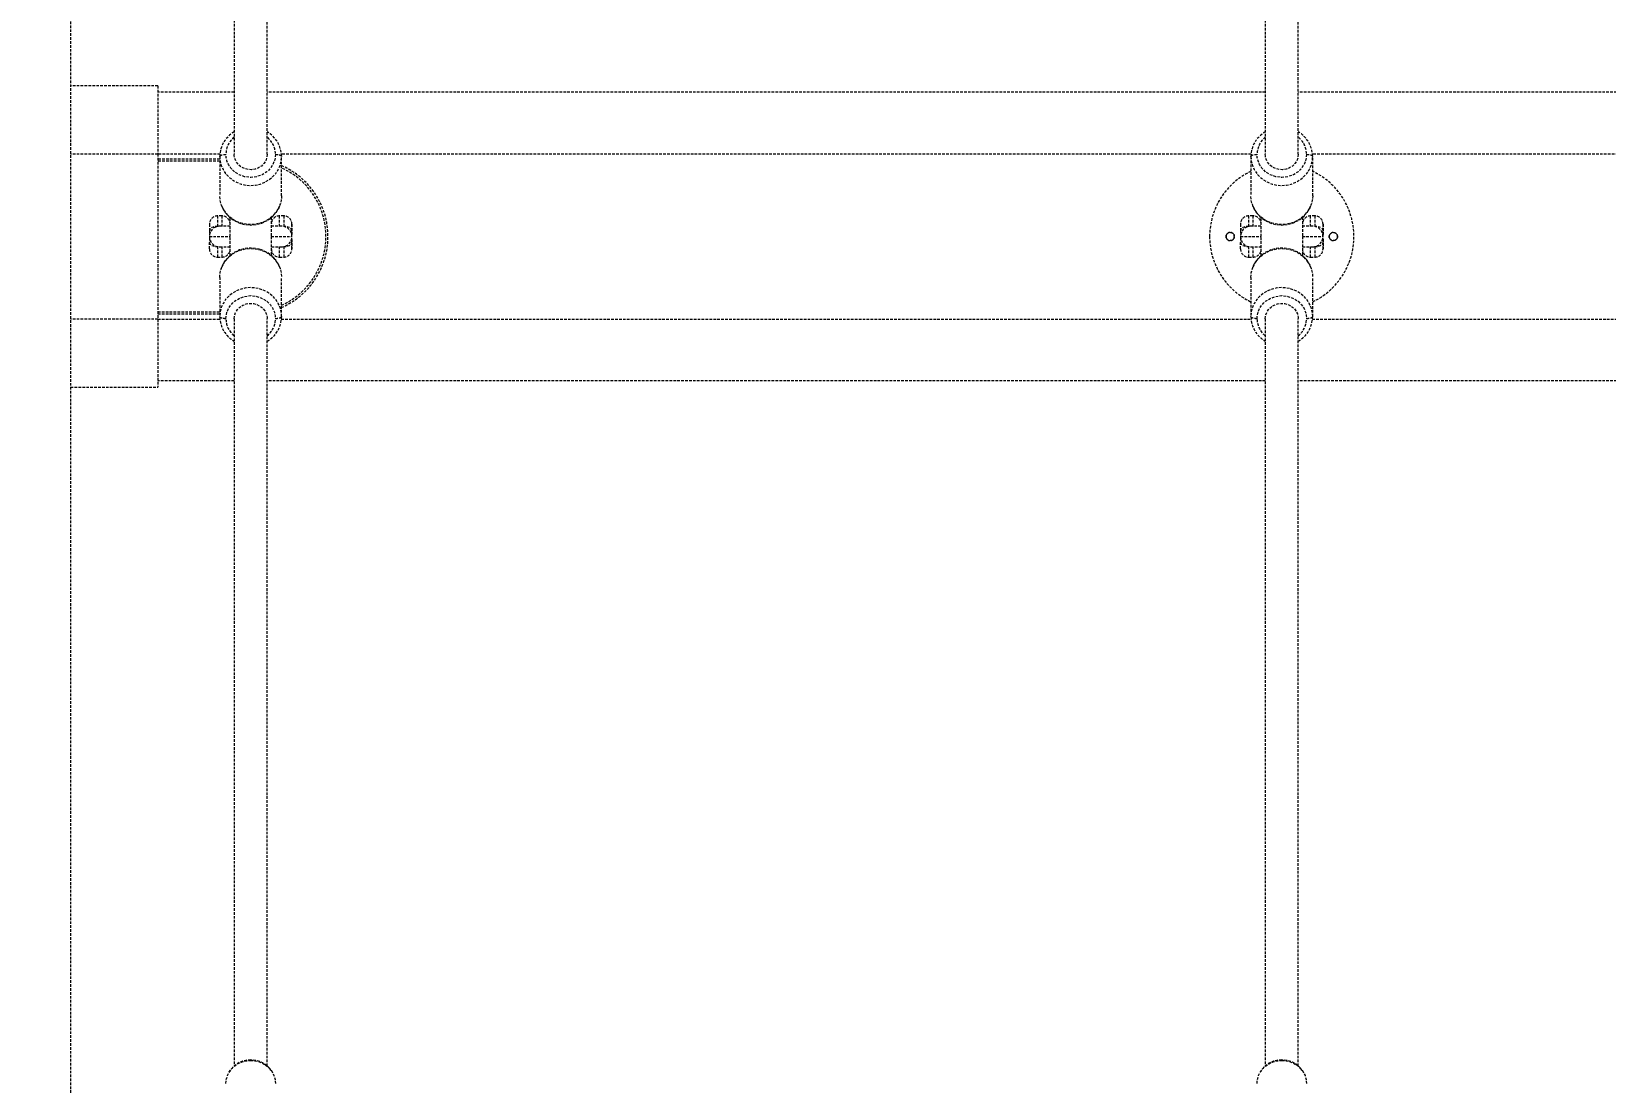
# Model space of a CAD drawing. Header units: millimetres. Extents: x -6713 to 5148, y -2591 to 1587.
# Drawn here: x -958 to -195, y -324 to 186 of the extents above; entities that cross this region are included whole.
import ezdxf

# ---------------------------------------------------------------- set-up
doc = ezdxf.new("R2010")
doc.units = ezdxf.units.MM
doc.linetypes.add('HIDDEN', pattern=[1.905, 1.27, -0.635])
for name, color, linetype in [('DIKOM_ОБЪЕКТ', 7, 'Continuous'), ('DIKOM_РАЗМЕР_ЗОНА', 7, 'Continuous'), ('DIKOM_РАЗМЕР_ОБЪЕКТА', 7, 'Continuous')]:
    doc.layers.add(name, color=color, linetype=linetype)
doc.styles.add('style1', font='arialbd.ttf', dxfattribs={"width": 0.8})
doc.dimstyles.new('1-50', dxfattribs={"dimtxt": 300, "dimasz": 200, "dimexe": 100, "dimexo": 0, "dimgap": 100, "dimtad": 1, "dimtxsty": 'style1', "dimcen": 200, "dimclrd": 7, "dimclre": 7, "dimclrt": 7, "dimadec": 1, "dimazin": 2, "dimtfac": 1, "dimtmove": 0, "dimatfit": 2, "dimfxl": 0, "dimlwd": 25, "dimlwe": 18, "dimarcsym": 0})

# ---------------------------------------------------------------- blocks, each defined once
blk = doc.blocks.new('*D0')
at = {"layer": 'Defpoints', "color": 0, "transparency": 16777216}
for p in [(-5474.61, 1436.5), (3266.41, 1436.5), (3451.12, -1263.5)]:
    blk.add_point(p, dxfattribs=at)
at = {"layer": 'DIKOM_РАЗМЕР_ОБЪЕКТА', "color": 7, "lineweight": 18, "transparency": 16777216}
for p, q in [((3266.41, 1436.5), (-5574.61, 1436.5)), ((3451.12, -1263.5), (-5574.61, -1263.5))]:
    blk.add_line(p, q, dxfattribs=at)
at = {"layer": 'DIKOM_РАЗМЕР_ОБЪЕКТА', "color": 7, "lineweight": 25, "transparency": 16777216}
blk.add_line((-5474.61, -1063.5), (-5474.61, 1236.5), dxfattribs=at)
at = {"layer": 'DIKOM_РАЗМЕР_ОБЪЕКТА', "color": 7, "transparency": 16777216}
for points in [[(-5507.94, 1236.5), (-5441.28, 1236.5), (-5474.61, 1436.5)], [(-5507.94, -1063.5), (-5441.28, -1063.5), (-5474.61, -1263.5)]]:
    blk.add_solid(points, dxfattribs=at)
at = {"layer": 'DIKOM_РАЗМЕР_ОБЪЕКТА', "color": 7, "transparency": 16777216, "insert": (-5753.31, 29.27), "char_height": 300, "attachment_point": 5, "rotation": 90, "style": 'style1'}
blk.add_mtext('{\\fArial|b0|i0|c204|p34;\\H1.16667x;2700}', dxfattribs=at)
blk = doc.blocks.new('*D2')
at = {"layer": 'Defpoints', "color": 0, "transparency": 16777216}
for p in [(-4851.5, 438.4), (5148.5, 234.63), (-4851.5, -2490.97)]:
    blk.add_point(p, dxfattribs=at)
at = {"layer": 'DIKOM_РАЗМЕР_ЗОНА', "color": 7, "lineweight": 18, "transparency": 16777216}
for p, q in [((-4851.5, 438.4), (-4851.5, -2590.97)), ((5148.5, 234.63), (5148.5, -2590.97))]:
    blk.add_line(p, q, dxfattribs=at)
at = {"layer": 'DIKOM_РАЗМЕР_ЗОНА', "color": 7, "lineweight": 25, "transparency": 16777216}
blk.add_line((4948.5, -2490.97), (-4651.5, -2490.97), dxfattribs=at)
at = {"layer": 'DIKOM_РАЗМЕР_ЗОНА', "color": 7, "transparency": 16777216}
for points in [[(-4651.5, -2457.64), (-4651.5, -2524.31), (-4851.5, -2490.97)], [(4948.5, -2457.64), (4948.5, -2524.31), (5148.5, -2490.97)]]:
    blk.add_solid(points, dxfattribs=at)
at = {"layer": 'DIKOM_РАЗМЕР_ЗОНА', "color": 7, "transparency": 16777216, "insert": (187.27, -2212.27), "char_height": 300, "attachment_point": 5, "style": 'style1'}
blk.add_mtext('{\\fArial|b0|i0|c204|p34;\\H1.16667x;10000}', dxfattribs=at)

msp = doc.modelspace()

# ---------------------------------------------------------------- linework, layer by layer
at = {"layer": 'DIKOM_ОБЪЕКТ', "color": 7, "linetype": 'HIDDEN', "lineweight": 15}
for p, q in [((-938.794, 667), (-938.794, -494)), ((-859.5, 488.69), (-859.5, 126.353)), ((-843.5, 126.353), (-843.5, 488.624)), ((-359.5, 488.69), (-359.5, 126.353)), ((-343.5, 126.353), (-343.5, 488.624)), ((-896.5, 159.5), (-938.794, 159.5)), ((-896.5, 159.5), (-896.5, 126.5)), ((-859.5, 156.5), (-896.5, 156.5)), ((-359.5, 156.5), (-843.5, 156.5)), ((140.5, 156.5), (-343.5, 156.5)), ((-896.5, 126.5), (-938.794, 126.5)), ((-896.5, 126.5), (-896.5, 46.5)), ((-866.328, 126.5), (-896.5, 126.5)), ((-866.5, 124), (-896.5, 124)), ((-866.5, 123), (-896.5, 123)), ((-866.5, 125.278), (-866.5, 106.284)), ((-366.328, 126.5), (-836.656, 126.5)), ((-836.5, 106.284), (-836.5, 125.278)), ((-366.5, 125.278), (-366.5, 106.284)), ((133.672, 126.5), (-336.656, 126.5)), ((-336.5, 106.284), (-336.5, 125.278)), ((-871.5, 92.5), (-871.5, 89.439)), ((-865.5, 96.5), (-867.5, 96.5)), ((-867.5, 91.399), (-867.5, 96.5)), ((-865.5, 96.5), (-865.5, 91.399)), ((-861.5, 86.5), (-861.5, 95.719)), ((-841.5, 95.807), (-841.5, 86.5)), ((-835.5, 96.5), (-837.5, 96.5)), ((-837.5, 91.399), (-837.5, 96.5)), ((-835.5, 96.5), (-835.5, 91.399)), ((-831.5, 92.5), (-831.5, 87.322)), ((-831.5, 89.439), (-831.5, 92.5)), ((-371.5, 92.5), (-371.5, 89.439)), ((-365.5, 96.5), (-367.5, 96.5)), ((-367.5, 91.399), (-367.5, 96.5)), ((-365.5, 96.5), (-365.5, 91.399)), ((-361.5, 86.5), (-361.5, 95.719)), ((-341.5, 95.807), (-341.5, 86.5)), ((-335.5, 96.5), (-337.5, 96.5)), ((-337.5, 91.399), (-337.5, 96.5)), ((-335.5, 96.5), (-335.5, 91.399)), ((-331.5, 92.5), (-331.5, 87.324)), ((-331.5, 89.439), (-331.5, 92.5)), ((-871.5, 89.439), (-871.5, 87.01)), ((-871.5, 86.5), (-861.5, 86.5)), ((-871.5, 85.786), (-871.5, 83.561)), ((-861.5, 91.5), (-866.5, 91.5)), ((-861.5, 77.193), (-861.5, 86.5)), ((-836.5, 91.5), (-841.5, 91.5)), ((-841.5, 86.5), (-841.5, 77.281)), ((-841.5, 86.5), (-831.5, 86.5)), ((-831.5, 87.01), (-831.5, 89.439)), ((-831.5, 83.561), (-831.5, 85.469)), ((-831.5, 85.145), (-831.5, 80.5)), ((-371.5, 89.439), (-371.5, 87.01)), ((-371.5, 86.5), (-361.5, 86.5)), ((-371.5, 85.786), (-371.5, 83.561)), ((-361.615, 91.5), (-366.5, 91.5)), ((-361.5, 77.193), (-361.5, 86.5)), ((-341.5, 86.5), (-341.5, 77.281)), ((-341.5, 86.5), (-331.5, 86.5)), ((-336.5, 91.5), (-341.401, 91.5)), ((-331.5, 87.01), (-331.5, 89.439)), ((-331.5, 83.561), (-331.5, 85.469)), ((-331.5, 85.147), (-331.5, 80.5)), ((-871.5, 80.5), (-871.5, 83.561)), ((-871.5, 82.5), (-871.5, 83.245)), ((-867.5, 76.5), (-867.5, 81.601)), ((-867.5, 76.5), (-865.5, 76.5)), ((-866.5, 81.5), (-861.599, 81.5)), ((-865.5, 81.601), (-865.5, 76.5)), ((-841.385, 81.5), (-836.5, 81.5)), ((-837.5, 76.5), (-837.5, 81.601)), ((-837.5, 76.5), (-835.5, 76.5)), ((-835.5, 81.601), (-835.5, 76.5)), ((-831.5, 80.5), (-831.5, 83.561)), ((-371.5, 80.5), (-371.5, 83.561)), ((-371.5, 82.5), (-371.5, 83.245)), ((-367.5, 76.5), (-367.5, 81.601)), ((-367.5, 76.5), (-365.5, 76.5)), ((-366.5, 81.5), (-361.599, 81.5)), ((-365.5, 81.601), (-365.5, 76.5)), ((-341.385, 81.5), (-336.5, 81.5)), ((-337.5, 76.5), (-337.5, 81.601)), ((-337.5, 76.5), (-335.5, 76.5)), ((-335.5, 81.601), (-335.5, 76.5)), ((-331.5, 80.5), (-331.5, 83.561)), ((-866.5, 66.716), (-866.5, 47.722)), ((-836.5, 47.722), (-836.5, 66.716)), ((-366.5, 66.716), (-366.5, 47.722)), ((-336.5, 47.722), (-336.5, 66.716)), ((-896.5, 46.5), (-938.794, 46.5)), ((-896.5, 50), (-866.5, 50)), ((-896.5, 49), (-866.5, 49)), ((-896.5, 46.5), (-896.5, 13.5)), ((-896.5, 46.5), (-866.344, 46.5)), ((-859.5, 46.647), (-859.5, -315.624)), ((-843.5, -315.69), (-843.5, 46.647)), ((-836.672, 46.5), (-366.344, 46.5)), ((-359.5, 46.647), (-359.5, -315.624)), ((-343.5, -315.69), (-343.5, 46.647)), ((-336.672, 46.5), (133.656, 46.5)), ((-859.5, 16.5), (-896.5, 16.5)), ((-359.5, 16.5), (-843.5, 16.5)), ((140.5, 16.5), (-343.5, 16.5)), ((-938.794, 13.5), (-896.5, 13.5))]:
    msp.add_line(p, q, dxfattribs=at)
at = {"layer": 'DIKOM_ОБЪЕКТ', "color": 7, "linetype": 'HIDDEN', "lineweight": 15, "flags": 128}
for points in [[(-866.5, 125.278), (-866.315, 123.087), (-865.766, 120.95), (-864.865, 118.92), (-863.635, 117.046), (-862.107, 115.376), (-860.317, 113.948), (-858.31, 112.8), (-856.135, 111.959), (-853.847, 111.446), (-851.5, 111.274), (-849.153, 111.446), (-846.865, 111.959), (-844.69, 112.8), (-842.683, 113.948), (-840.893, 115.376), (-839.365, 117.046), (-838.135, 118.92), (-837.234, 120.95), (-836.685, 123.087), (-836.5, 125.278)], [(-839.5, 126.353), (-839.606, 124.866), (-839.98, 123.216), (-840.713, 121.444), (-841.9, 119.631), (-842.707, 118.729), (-843.61, 117.912), (-845.853, 116.468), (-848.546, 115.495), (-851.5, 115.15), (-854.454, 115.495), (-857.147, 116.468), (-859.39, 117.912), (-861.1, 119.631), (-862.287, 121.444), (-863.02, 123.216), (-863.394, 124.866), (-863.5, 126.353)], [(-843.5, 126.353), (-843.687, 124.747), (-844.239, 123.217), (-845.131, 121.833), (-846.321, 120.66), (-847.753, 119.754), (-849.36, 119.156), (-851.067, 118.895), (-852.794, 118.983), (-854.461, 119.415), (-855.989, 120.171), (-857.308, 121.217), (-858.355, 122.502), (-859.081, 123.968), (-859.453, 125.545), (-859.5, 126.353)], [(-366.5, 125.278), (-366.315, 123.087), (-365.766, 120.95), (-364.865, 118.92), (-363.635, 117.046), (-362.107, 115.376), (-360.317, 113.948), (-358.31, 112.8), (-356.135, 111.959), (-353.847, 111.446), (-351.5, 111.274), (-349.153, 111.446), (-346.865, 111.959), (-344.69, 112.8), (-342.683, 113.948), (-340.893, 115.376), (-339.365, 117.046), (-338.135, 118.92), (-337.234, 120.95), (-336.685, 123.087), (-336.5, 125.278)], [(-339.5, 126.353), (-339.606, 124.866), (-339.98, 123.216), (-340.713, 121.444), (-341.9, 119.631), (-342.707, 118.729), (-343.61, 117.912), (-345.853, 116.468), (-348.546, 115.495), (-351.5, 115.15), (-354.454, 115.495), (-357.147, 116.468), (-359.39, 117.912), (-361.1, 119.631), (-362.287, 121.444), (-363.02, 123.216), (-363.394, 124.866), (-363.5, 126.353)], [(-343.5, 126.353), (-343.687, 124.747), (-344.239, 123.217), (-345.131, 121.833), (-346.321, 120.66), (-347.753, 119.754), (-349.36, 119.156), (-351.067, 118.895), (-352.794, 118.983), (-354.461, 119.415), (-355.989, 120.171), (-357.308, 121.217), (-358.355, 122.502), (-359.081, 123.968), (-359.453, 125.545), (-359.5, 126.353)], [(-836.5, 106.284), (-836.685, 104.093), (-837.234, 101.957), (-838.135, 99.927), (-839.365, 98.053), (-840.893, 96.382), (-842.683, 94.955), (-844.69, 93.807), (-846.865, 92.966), (-849.153, 92.453), (-851.5, 92.28), (-853.847, 92.453), (-856.135, 92.966), (-858.31, 93.807), (-860.317, 94.955), (-862.107, 96.382), (-863.635, 98.053), (-864.865, 99.927), (-865.766, 101.957), (-866.315, 104.093), (-866.5, 106.284)], [(-865.422, 101.14), (-864.83, 99.771), (-863.421, 97.662), (-861.692, 95.862), (-859.783, 94.442), (-857.849, 93.416), (-856.028, 92.744), (-854.094, 92.296), (-851.745, 92.086), (-849.045, 92.278), (-846.142, 93.025), (-843.272, 94.416), (-840.706, 96.43), (-838.678, 98.921), (-837.319, 101.664), (-837.15, 102.344)], [(-336.5, 106.284), (-336.685, 104.093), (-337.234, 101.957), (-338.135, 99.927), (-339.365, 98.053), (-340.893, 96.382), (-342.683, 94.955), (-344.69, 93.807), (-346.865, 92.966), (-349.153, 92.453), (-351.5, 92.28), (-353.847, 92.453), (-356.135, 92.966), (-358.31, 93.807), (-360.317, 94.955), (-362.107, 96.382), (-363.635, 98.053), (-364.865, 99.927), (-365.766, 101.957), (-366.315, 104.093), (-366.5, 106.284)], [(-365.422, 101.14), (-364.83, 99.771), (-363.421, 97.662), (-361.692, 95.862), (-359.783, 94.442), (-357.849, 93.416), (-356.028, 92.744), (-354.094, 92.296), (-351.745, 92.086), (-349.045, 92.278), (-346.142, 93.025), (-343.272, 94.416), (-340.706, 96.43), (-338.678, 98.921), (-337.319, 101.664), (-337.15, 102.344)], [(-867.5, 91.399), (-868.28, 91.361), (-869.031, 91.25), (-869.722, 91.069), (-870.328, 90.825), (-870.826, 90.528), (-871.196, 90.189), (-871.423, 89.822), (-871.5, 89.439)], [(-831.5, 89.439), (-831.577, 89.822), (-831.804, 90.189), (-832.174, 90.528), (-832.672, 90.825), (-833.278, 91.069), (-833.969, 91.25), (-834.72, 91.361), (-835.5, 91.399)], [(-367.5, 91.399), (-368.28, 91.361), (-369.031, 91.25), (-369.722, 91.069), (-370.328, 90.825), (-370.826, 90.528), (-371.196, 90.189), (-371.423, 89.822), (-371.5, 89.439)], [(-331.5, 89.439), (-331.577, 89.822), (-331.804, 90.189), (-332.174, 90.528), (-332.672, 90.825), (-333.278, 91.069), (-333.969, 91.25), (-334.72, 91.361), (-335.5, 91.399)], [(-871.5, 83.561), (-871.423, 83.178), (-871.196, 82.811), (-870.826, 82.472), (-870.328, 82.175), (-869.722, 81.931), (-869.031, 81.75), (-868.28, 81.639), (-867.5, 81.601)], [(-866.5, 66.716), (-866.315, 68.907), (-865.766, 71.043), (-864.865, 73.073), (-863.635, 74.947), (-862.107, 76.618), (-860.317, 78.045), (-858.31, 79.193), (-856.135, 80.034), (-853.847, 80.547), (-851.5, 80.72), (-849.153, 80.547), (-846.865, 80.034), (-844.69, 79.193), (-842.683, 78.045), (-840.893, 76.618), (-839.365, 74.947), (-838.135, 73.073), (-837.234, 71.043), (-836.685, 68.907), (-836.5, 66.716)], [(-837.578, 71.86), (-838.17, 73.229), (-839.579, 75.338), (-841.308, 77.138), (-843.217, 78.558), (-845.151, 79.584), (-846.972, 80.256), (-848.906, 80.704), (-851.255, 80.914), (-853.955, 80.722), (-856.858, 79.975), (-859.728, 78.584), (-862.294, 76.57), (-864.322, 74.079), (-865.681, 71.336), (-865.85, 70.656)], [(-835.5, 81.601), (-834.72, 81.639), (-833.969, 81.75), (-833.278, 81.931), (-832.672, 82.175), (-832.174, 82.472), (-831.804, 82.811), (-831.577, 83.178), (-831.5, 83.561)], [(-371.5, 83.561), (-371.423, 83.178), (-371.196, 82.811), (-370.826, 82.472), (-370.328, 82.175), (-369.722, 81.931), (-369.031, 81.75), (-368.28, 81.639), (-367.5, 81.601)], [(-366.5, 66.716), (-366.315, 68.907), (-365.766, 71.043), (-364.865, 73.073), (-363.635, 74.947), (-362.107, 76.618), (-360.317, 78.045), (-358.31, 79.193), (-356.135, 80.034), (-353.847, 80.547), (-351.5, 80.72), (-349.153, 80.547), (-346.865, 80.034), (-344.69, 79.193), (-342.683, 78.045), (-340.893, 76.618), (-339.365, 74.947), (-338.135, 73.073), (-337.234, 71.043), (-336.685, 68.907), (-336.5, 66.716)], [(-337.578, 71.86), (-338.17, 73.229), (-339.579, 75.338), (-341.308, 77.138), (-343.217, 78.558), (-345.151, 79.584), (-346.972, 80.256), (-348.906, 80.704), (-351.255, 80.914), (-353.955, 80.722), (-356.858, 79.975), (-359.728, 78.584), (-362.294, 76.57), (-364.322, 74.079), (-365.681, 71.336), (-365.85, 70.656)], [(-335.5, 81.601), (-334.72, 81.639), (-333.969, 81.75), (-333.278, 81.931), (-332.672, 82.175), (-332.174, 82.472), (-331.804, 82.811), (-331.577, 83.178), (-331.5, 83.561)], [(-836.5, 47.722), (-836.685, 49.913), (-837.234, 52.05), (-838.135, 54.08), (-839.365, 55.954), (-840.893, 57.624), (-842.683, 59.052), (-844.69, 60.2), (-846.865, 61.041), (-849.153, 61.554), (-851.5, 61.726), (-853.847, 61.554), (-856.135, 61.041), (-858.31, 60.2), (-860.317, 59.052), (-862.107, 57.624), (-863.635, 55.954), (-864.865, 54.08), (-865.766, 52.05), (-866.315, 49.913), (-866.5, 47.722)], [(-336.5, 47.722), (-336.685, 49.913), (-337.234, 52.05), (-338.135, 54.08), (-339.365, 55.954), (-340.893, 57.624), (-342.683, 59.052), (-344.69, 60.2), (-346.865, 61.041), (-349.153, 61.554), (-351.5, 61.726), (-353.847, 61.554), (-356.135, 61.041), (-358.31, 60.2), (-360.317, 59.052), (-362.107, 57.624), (-363.635, 55.954), (-364.865, 54.08), (-365.766, 52.05), (-366.315, 49.913), (-366.5, 47.722)], [(-863.5, 46.647), (-863.394, 48.134), (-863.02, 49.784), (-862.287, 51.556), (-861.1, 53.369), (-860.293, 54.271), (-859.39, 55.088), (-857.147, 56.532), (-854.454, 57.505), (-851.5, 57.85), (-848.546, 57.505), (-845.853, 56.532), (-843.61, 55.088), (-841.9, 53.369), (-840.713, 51.556), (-839.98, 49.784), (-839.606, 48.134), (-839.5, 46.647)], [(-859.5, 46.647), (-859.313, 48.253), (-858.761, 49.783), (-857.869, 51.167), (-856.679, 52.34), (-855.247, 53.246), (-853.64, 53.844), (-851.933, 54.105), (-850.206, 54.017), (-848.539, 53.585), (-847.011, 52.829), (-845.692, 51.783), (-844.645, 50.498), (-843.919, 49.032), (-843.547, 47.455), (-843.5, 46.647)], [(-363.5, 46.647), (-363.394, 48.134), (-363.02, 49.784), (-362.287, 51.556), (-361.1, 53.369), (-360.293, 54.271), (-359.39, 55.088), (-357.147, 56.532), (-354.454, 57.505), (-351.5, 57.85), (-348.546, 57.505), (-345.853, 56.532), (-343.61, 55.088), (-341.9, 53.369), (-340.713, 51.556), (-339.98, 49.784), (-339.606, 48.134), (-339.5, 46.647)], [(-359.5, 46.647), (-359.313, 48.253), (-358.761, 49.783), (-357.869, 51.167), (-356.679, 52.34), (-355.247, 53.246), (-353.64, 53.844), (-351.933, 54.105), (-350.206, 54.017), (-348.539, 53.585), (-347.011, 52.829), (-345.692, 51.783), (-344.645, 50.498), (-343.919, 49.032), (-343.547, 47.455), (-343.5, 46.647)], [(-863.5, -324.108), (-863.318, -322.162), (-862.776, -320.276), (-861.892, -318.506), (-860.693, -316.907), (-859.213, -315.526), (-857.5, -314.406), (-855.604, -313.58), (-853.584, -313.075), (-851.5, -312.905)], [(-851.5, -312.905), (-849.416, -313.075), (-847.396, -313.58), (-845.5, -314.406), (-843.787, -315.526), (-842.307, -316.907), (-841.108, -318.506), (-840.224, -320.276), (-839.682, -322.162), (-839.5, -324.108)], [(-363.5, -324.108), (-363.318, -322.162), (-362.776, -320.276), (-361.892, -318.506), (-360.693, -316.907), (-359.213, -315.526), (-357.5, -314.406), (-355.604, -313.58), (-353.584, -313.075), (-351.5, -312.905)], [(-351.5, -312.905), (-349.416, -313.075), (-347.396, -313.58), (-345.5, -314.406), (-343.787, -315.526), (-342.307, -316.907), (-341.108, -318.506), (-340.224, -320.276), (-339.682, -322.162), (-339.5, -324.108)]]:
    msp.add_lwpolyline(points, dxfattribs=at)
at = {"layer": 'DIKOM_ОБЪЕКТ', "color": 7, "linetype": 'HIDDEN', "lineweight": 15}
for centre in [(-376.5, 86.5), (-326.5, 86.5)]:
    msp.add_circle(centre, 2, dxfattribs=at)
at = {"layer": 'DIKOM_ОБЪЕКТ', "color": 7, "linetype": 'HIDDEN', "lineweight": 15, "extrusion": (0, 3.49148e-15, -1)}
for centre in [(376.5, 86.5), (326.5, 86.5)]:
    msp.add_circle(centre, 2, dxfattribs=at)
at = {"layer": 'DIKOM_ОБЪЕКТ', "color": 7, "linetype": 'HIDDEN', "lineweight": 15}
for centre, radius, start, end in [((-852.757, 125.303), 13.694, 119.498723, 179.288709), ((-852.622, 126.26), 10.883, 129.193707, 178.164141), ((-850.391, 125.243), 13.843, 0.951741, 60.145139), ((-850.256, 126.305), 10.763, 2.046985, 51.118326), ((-352.757, 125.303), 13.694, 119.498723, 179.288709), ((-352.622, 126.26), 10.883, 129.193707, 178.164141), ((-350.391, 125.243), 13.843, 0.951741, 60.145139), ((-350.256, 126.305), 10.763, 2.046985, 51.118326), ((-851.5, 86.5), 37.5, 293.578178, 66.421822), ((-851.5, 86.5), 36.5, 294.265086, 65.734914), ((-351.5, 86.5), 35, 115.376934, 180), ((-351.5, 86.5), 35, 295.376934, 64.623066), ((-867.5, 92.5), 4, 90, 180), ((-865.5, 92.5), 4, 0, 90), ((-837.5, 92.5), 4, 90, 180), ((-835.5, 92.5), 4, 0, 90), ((-367.5, 92.5), 4, 90, 180), ((-365.5, 92.5), 4, 0, 90), ((-337.5, 92.5), 4, 90, 180), ((-335.5, 92.5), 4, 0, 90), ((-866.5, 86.5), 5, 90, 180), ((-866.5, 86.5), 5, 180, 270), ((-836.5, 86.5), 5, 0, 90), ((-836.5, 86.5), 5, 270, 0), ((-351.5, 86.5), 35, 180, 244.623066), ((-366.5, 86.5), 5, 90, 180), ((-366.5, 86.5), 5, 180, 270), ((-336.5, 86.5), 5, 0, 90), ((-336.5, 86.5), 5, 270, 0), ((-867.5, 80.5), 4, 180, 270), ((-865.5, 80.5), 4, 270, 0), ((-837.5, 80.5), 4, 180, 270), ((-835.5, 80.5), 4, 270, 0), ((-367.5, 80.5), 4, 180, 270), ((-365.5, 80.5), 4, 270, 0), ((-337.5, 80.5), 4, 180, 270), ((-335.5, 80.5), 4, 270, 0), ((-852.609, 47.757), 13.843, 180.951741, 240.145139), ((-852.744, 46.695), 10.763, 182.046985, 231.118326), ((-850.243, 47.697), 13.694, 299.498723, 359.288709), ((-850.378, 46.74), 10.883, 309.193707, 358.164141), ((-352.609, 47.757), 13.843, 180.951741, 240.145139), ((-352.744, 46.695), 10.763, 182.046985, 231.118326), ((-350.243, 47.697), 13.694, 299.498723, 359.288709), ((-350.378, 46.74), 10.883, 309.193707, 358.164141), ((-851.669, -324.665), 11.961, 89.189246, 150.473325), ((-851.362, -324.728), 12.023, 32.904555, 90.655953), ((-351.669, -324.665), 11.961, 89.189246, 150.473325), ((-351.362, -324.728), 12.023, 32.904555, 90.655953)]:
    msp.add_arc(centre, radius, start, end, dxfattribs=at)
for points in [[(-866.5, 125.278), (-866.385, 125.468)], [(-836.59, 125.471), (-836.5, 125.278)], [(-366.5, 125.278), (-366.385, 125.468)], [(-336.59, 125.471), (-336.5, 125.278)], [(-866.41, 47.529), (-866.5, 47.722)], [(-836.5, 47.722), (-836.615, 47.532)], [(-366.41, 47.529), (-366.5, 47.722)], [(-336.5, 47.722), (-336.615, 47.532)], [(-851.5, -312.905), (-851.5, -312.736)], [(-351.5, -312.905), (-351.5, -312.736)]]:
    msp.add_open_spline(points, degree=1, dxfattribs=at)
for points, knots in [([(-866.385, 125.468), (-866.35, 125.554), (-866.247, 125.804), (-865.518, 126.107), (-864.518, 126.318), (-863.83, 126.341), (-863.5, 126.353)], [0, 0, 0, 0, 0.1741813, 0.5048173, 0.7620524, 1, 1, 1, 1]), ([(-839.5, 126.353), (-839.074, 126.334), (-838.187, 126.295), (-837.195, 126.002), (-836.669, 125.702), (-836.608, 125.523), (-836.59, 125.471)], [0, 0, 0, 0, 0.3060179, 0.636841, 0.8942216, 1, 1, 1, 1]), ([(-366.385, 125.468), (-366.35, 125.554), (-366.247, 125.804), (-365.518, 126.107), (-364.518, 126.318), (-363.83, 126.341), (-363.5, 126.353)], [0, 0, 0, 0, 0.1741813, 0.5048173, 0.7620524, 1, 1, 1, 1]), ([(-339.5, 126.353), (-339.074, 126.334), (-338.187, 126.295), (-337.195, 126.002), (-336.669, 125.702), (-336.608, 125.523), (-336.59, 125.471)], [0, 0, 0, 0, 0.3060179, 0.636841, 0.8942216, 1, 1, 1, 1]), ([(-863.5, 46.647), (-863.926, 46.666), (-864.813, 46.705), (-865.805, 46.998), (-866.331, 47.298), (-866.392, 47.477), (-866.41, 47.529)], [0, 0, 0, 0, 0.3060179, 0.636841, 0.8942216, 1, 1, 1, 1]), ([(-836.615, 47.532), (-836.65, 47.446), (-836.753, 47.196), (-837.482, 46.893), (-838.482, 46.682), (-839.17, 46.659), (-839.5, 46.647)], [0, 0, 0, 0, 0.1741813, 0.5048173, 0.7620524, 1, 1, 1, 1]), ([(-363.5, 46.647), (-363.926, 46.666), (-364.813, 46.705), (-365.805, 46.998), (-366.331, 47.298), (-366.392, 47.477), (-366.41, 47.529)], [0, 0, 0, 0, 0.3060179, 0.636841, 0.8942216, 1, 1, 1, 1]), ([(-336.615, 47.532), (-336.65, 47.446), (-336.753, 47.196), (-337.482, 46.893), (-338.482, 46.682), (-339.17, 46.659), (-339.5, 46.647)], [0, 0, 0, 0, 0.1741813, 0.5048173, 0.7620524, 1, 1, 1, 1])]:
    msp.add_open_spline(points, degree=3, knots=knots, dxfattribs=at)

# ---------------------------------------------------------------- dimensions: what is measured, and where the dimension line sits
at = {"layer": 'DIKOM_РАЗМЕР_ЗОНА'}
dim = msp.add_linear_dim(base=(-4851.5, -2490.973), p1=(5148.5, 234.628), p2=(-4851.5, 438.398), text='{\\fArial|b0|i0|c204|p34;\\H1.16667x;<>}', dimstyle='1-50', dxfattribs=at)
dim.commit()
dim.dimension.update_dxf_attribs({"geometry": '*D2', "text_midpoint": (187.271, -2490.973), "dimtype": 160})
at = {"layer": 'DIKOM_РАЗМЕР_ОБЪЕКТА'}
dim = msp.add_linear_dim(base=(-5474.611, 1436.5), p1=(3451.123, -1263.5), p2=(3266.406, 1436.5), angle=90, text='{\\fArial|b0|i0|c204|p34;\\H1.16667x;<>}', dimstyle='1-50', dxfattribs=at)
dim.commit()
dim.dimension.update_dxf_attribs({"geometry": '*D0', "text_midpoint": (-5474.611, 29.273), "dimtype": 160})

doc.saveas('drawing.dxf')
